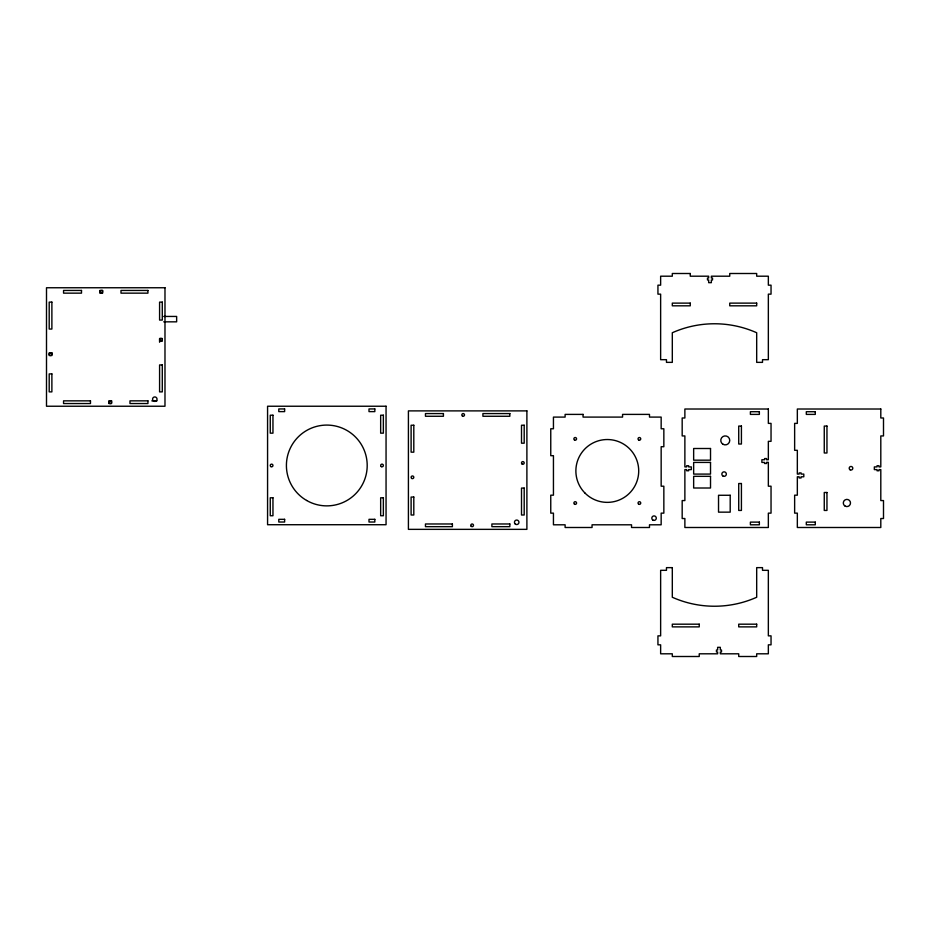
<?xml version="1.0" encoding="UTF-8"?>
<svg xmlns="http://www.w3.org/2000/svg" width="930" height="930" viewBox="0 0 930 930"><rect width="100%" height="100%" fill="white"/><g stroke="black" fill="none" stroke-linecap="round" stroke-linejoin="round"><path stroke-width="1.4" d="M163.727 316.444L176.642 316.444L176.642 321.838L163.727 321.838M162.285 338.474L159.588 338.474L159.588 342.24M159.588 341.159L162.285 341.077M151.811 400.853L156.996 400.853M690.258 273.501L672.309 273.501L672.309 276.198L660.637 276.198L660.637 285.173L657.94 285.173L657.94 294.147L660.637 294.147L660.637 359.678L666.473 359.678L666.473 362.363L672.309 362.363L672.309 332.742A103.625 103.625 0 0 1 756.683 332.742L756.683 362.363L762.507 362.363L762.507 359.678L768.343 359.678L768.343 294.147L771.04 294.147L771.04 285.173L768.343 285.173L768.343 276.198L756.683 276.198L756.683 273.501L729.748 273.501L729.748 276.198L711.345 276.198L711.345 278.012L712.519 278.012L712.519 279.988L711.345 279.988L711.345 282.673L708.66 282.673L708.66 279.988L707.486 279.988L707.486 277.989L708.66 277.989L708.66 276.198L690.258 276.198L690.258 273.501M164.982 287.754L46.5 287.754L46.5 406.236L164.982 406.236L164.982 287.754M81.503 290.451L63.554 290.451L63.554 293.148L81.503 293.148L81.503 290.451M102.602 290.451L99.905 290.451L99.905 293.148L102.602 293.148L102.602 290.451M147.928 290.451L120.993 290.451L120.993 293.148L147.928 293.148L147.928 290.451M51.882 302.122L49.197 302.122L49.197 329.046L51.882 329.046L51.882 302.122M162.285 302.122L159.588 302.122L159.588 320.071L162.285 320.071L162.285 302.122M690.258 303.122L672.309 303.122L672.309 305.819L690.258 305.819L690.258 303.122M756.683 303.122L729.748 303.122L729.748 305.819L756.683 305.819L756.683 303.122M51.882 352.83L49.197 352.83L49.197 355.527L51.882 355.527L51.882 352.83M162.285 364.944L159.588 364.944L159.588 391.879L162.285 391.879L162.285 364.944M51.882 373.918L49.197 373.918L49.197 391.879L51.882 391.879L51.882 373.918M90.477 400.853L63.554 400.853L63.554 403.539L90.477 403.539L90.477 400.853M111.577 400.853L108.88 400.853L108.88 403.539L111.577 403.539L111.577 400.853M147.928 400.853L129.979 400.853L129.979 403.539L147.928 403.539L147.928 400.853M386.055 406.236L267.573 406.236L267.573 524.718L386.055 524.718L386.055 406.236M284.627 408.933L278.791 408.933L278.791 411.618L284.627 411.618L284.627 408.933M374.825 408.933L369.001 408.933L369.001 411.618L374.825 411.618L374.825 408.933M768.343 409.014L684.875 409.014L684.875 417.989L682.178 417.989L682.178 435.938L684.875 435.938L684.875 466.906L686.665 466.906L686.665 465.744L688.642 465.744L688.642 466.906L691.339 466.906L691.339 469.603L688.642 469.603L688.642 470.766L686.665 470.766L686.665 469.603L684.875 469.603L684.875 500.573L682.178 500.573L682.178 518.522L684.875 518.522L684.875 527.496L768.343 527.496L768.343 513.139L771.04 513.139L771.04 486.204L768.343 486.204L768.343 462.326L766.553 462.326L766.553 463.5L764.576 463.5L764.576 462.419L761.879 462.419L761.879 459.734L764.576 459.734L764.576 458.56L766.553 458.56L766.553 459.734L768.343 459.734L768.343 441.332L771.04 441.332L771.04 423.382L768.343 423.382L768.343 409.014M880.803 409.014L797.336 409.014L797.336 423.382L794.639 423.382L794.639 450.306L797.336 450.306L797.336 474.091L799.126 474.091L799.126 472.928L801.102 472.928L801.102 474.091L803.799 474.091L803.799 476.788L801.102 476.788L801.102 477.95L799.126 477.95L799.126 476.788L797.336 476.788L797.336 495.179L794.639 495.179L794.639 513.139L797.336 513.139L797.336 527.496L880.803 527.496L880.803 518.522L883.5 518.522L883.5 500.573L880.803 500.573L880.803 469.603L879.013 469.603L879.013 470.766L877.037 470.766L877.037 469.603L874.34 469.603L874.34 466.906L877.037 466.906L877.037 465.744L879.013 465.744L879.013 466.906L880.803 466.906L880.803 435.938L883.5 435.938L883.5 417.989L880.803 417.989L880.803 409.014M526.892 410.886L408.41 410.886L408.41 529.356L526.892 529.356L526.892 410.886M759.368 411.711L750.394 411.711L750.394 414.396L759.368 414.396L759.368 411.711M815.285 411.711L806.31 411.711L806.31 414.396L815.285 414.396L815.285 411.711M443.424 413.571L425.463 413.571L425.463 416.268L443.424 416.268L443.424 413.571M509.838 413.571L482.914 413.571L482.914 416.268L509.838 416.268L509.838 413.571M583.064 414.396L565.115 414.396L565.115 417.093L553.443 417.093L553.443 428.765L550.758 428.765L550.758 455.688L553.443 455.688L553.443 495.179L550.758 495.179L550.758 513.139L553.443 513.139L553.443 524.799L565.115 524.799L565.115 527.496L592.05 527.496L592.05 524.799L631.54 524.799L631.54 527.496L649.489 527.496L649.489 524.799L661.16 524.799L661.16 513.139L663.846 513.139L663.846 486.204L661.16 486.204L661.16 446.714L663.846 446.714L663.846 428.765L661.16 428.765L661.16 417.093L649.489 417.093L649.489 414.396L622.565 414.396L622.565 417.093L583.064 417.093L583.064 414.396M272.955 415.21L270.258 415.21L270.258 433.159L272.955 433.159L272.955 415.21M383.358 415.21L380.661 415.21L380.661 433.159L383.358 433.159L383.358 415.21M413.803 425.243L411.107 425.243L411.107 452.166L413.803 452.166L413.803 425.243M524.195 425.243L521.509 425.243L521.509 443.192L524.195 443.192L524.195 425.243M741.419 426.068L738.722 426.068L738.722 444.017L741.419 444.017L741.419 426.068M826.956 426.068L824.259 426.068L824.259 452.991L826.956 452.991L826.956 426.068M710.52 448.504L693.652 448.504L693.652 460.176L710.52 460.176L710.52 448.504M710.52 462.419L693.652 462.419L693.652 474.091L710.52 474.091L710.52 462.419M710.52 476.334L693.652 476.334L693.652 488.006L710.52 488.006L710.52 476.334M741.419 483.519L738.722 483.519L738.722 510.442L741.419 510.442L741.419 483.519M524.195 488.076L521.509 488.076L521.509 514.999L524.195 514.999L524.195 488.076M826.956 492.493L824.259 492.493L824.259 510.442L826.956 510.442L826.956 492.493M730.201 495.272L718.53 495.272L718.53 512.151L730.201 512.151L730.201 495.272M413.803 497.05L411.107 497.05L411.107 514.999L413.803 514.999L413.803 497.05M272.955 497.783L270.258 497.783L270.258 515.743L272.955 515.743L272.955 497.783M383.358 497.783L380.661 497.783L380.661 515.743L383.358 515.743L383.358 497.783M284.627 519.324L278.791 519.324L278.791 522.021L284.627 522.021L284.627 519.324M374.825 519.324L369.001 519.324L369.001 522.021L374.825 522.021L374.825 519.324M759.368 522.114L750.394 522.114L750.394 524.799L759.368 524.799L759.368 522.114M815.285 522.114L806.31 522.114L806.31 524.799L815.285 524.799L815.285 522.114M452.399 523.974L425.463 523.974L425.463 526.671L452.399 526.671L452.399 523.974M509.838 523.974L491.889 523.974L491.889 526.671L509.838 526.671L509.838 523.974M672.309 567.637L666.473 567.637L666.473 570.323L660.637 570.323L660.637 635.853L657.94 635.853L657.94 644.827L660.637 644.827L660.637 653.802L672.309 653.802L672.309 656.499L699.232 656.499L699.232 653.802L717.635 653.802L717.635 651.988L716.46 651.988L716.46 650.012L717.635 650.012L717.635 647.327L720.332 647.327L720.332 650.012L721.494 650.012L721.494 652.011L720.332 652.011L720.332 653.802L738.722 653.802L738.722 656.499L756.683 656.499L756.683 653.802L768.343 653.802L768.343 644.827L771.04 644.827L771.04 635.853L768.343 635.853L768.343 570.323L762.507 570.323L762.507 567.637L756.683 567.637L756.683 597.258A103.625 103.625 0 0 1 672.309 597.258L672.309 567.637M699.232 624.181L672.309 624.181L672.309 626.878L699.232 626.878L699.232 624.181M756.683 624.181L738.722 624.181L738.722 626.878L756.683 626.878L756.683 624.181M722.97 476.032A2.244 2.244 0 0 0 726.342 474.091A2.244 2.244 0 0 0 722.97 472.149A2.244 2.244 0 0 0 722.97 476.032M850.113 469.813A1.79 1.79 0 0 0 852.798 468.255A1.79 1.79 0 0 0 850.113 466.697A1.79 1.79 0 0 0 850.113 469.813M845.103 506.094A3.592 3.592 0 0 0 850.497 502.991A3.592 3.592 0 0 0 845.103 499.875A3.592 3.592 0 0 0 845.103 506.094M723.017 444.284A4.487 4.487 0 0 0 729.748 440.401A4.487 4.487 0 0 0 723.017 436.507A4.487 4.487 0 0 0 723.017 444.284M585.086 493.167A31.411 31.411 0 0 0 637.643 479.078A31.411 31.411 0 0 0 599.176 440.599A31.411 31.411 0 0 0 585.086 493.167M574.542 504.2A1.349 1.349 0 0 0 576.565 503.037A1.349 1.349 0 0 0 574.542 501.875A1.349 1.349 0 0 0 574.542 504.2M574.542 440.029A1.349 1.349 0 0 0 576.565 438.855A1.349 1.349 0 0 0 574.542 437.693A1.349 1.349 0 0 0 574.542 440.029M638.712 504.2A1.349 1.349 0 0 0 640.735 503.037A1.349 1.349 0 0 0 638.712 501.875A1.349 1.349 0 0 0 638.712 504.2M638.712 440.029A1.349 1.349 0 0 0 640.735 438.855A1.349 1.349 0 0 0 638.712 437.693A1.349 1.349 0 0 0 638.712 440.029M652.941 520.102A2.244 2.244 0 0 0 656.301 518.161A2.244 2.244 0 0 0 652.941 516.208A2.244 2.244 0 0 0 652.941 520.102M411.781 478.462A1.349 1.349 0 0 0 413.803 477.299A1.349 1.349 0 0 0 411.781 476.137A1.349 1.349 0 0 0 411.781 478.462M471.185 526.275A1.349 1.349 0 0 0 473.44 525.671A1.349 1.349 0 0 0 471.789 524.02A1.349 1.349 0 0 0 471.185 526.275M522.183 464.105A1.349 1.349 0 0 0 524.195 462.942A1.349 1.349 0 0 0 522.183 461.768A1.349 1.349 0 0 0 522.183 464.105M462.489 416.082A1.349 1.349 0 0 0 464.512 414.92A1.349 1.349 0 0 0 462.489 413.757A1.349 1.349 0 0 0 462.489 416.082M515.208 523.974A2.244 2.244 0 0 0 518.905 522.765A2.244 2.244 0 0 0 516.01 520.161A2.244 2.244 0 0 0 515.208 523.974M306.609 500.456A40.385 40.385 0 0 0 367.199 465.477A40.385 40.385 0 0 0 306.609 430.497A40.385 40.385 0 0 0 306.609 500.456M270.932 466.639A1.349 1.349 0 0 0 272.955 465.477A1.349 1.349 0 0 0 270.932 464.314A1.349 1.349 0 0 0 270.932 466.639M381.335 466.639A1.349 1.349 0 0 0 383.358 465.477A1.349 1.349 0 0 0 381.335 464.314A1.349 1.349 0 0 0 381.335 466.639M49.871 355.341A1.349 1.349 0 0 0 51.882 354.179A1.349 1.349 0 0 0 49.871 353.016A1.349 1.349 0 0 0 49.871 355.341M109.554 403.364A1.349 1.349 0 0 0 111.577 402.202A1.349 1.349 0 0 0 109.554 401.028A1.349 1.349 0 0 0 109.554 403.364M160.262 340.985A1.349 1.349 0 0 0 162.285 339.81A1.349 1.349 0 0 0 160.262 338.648A1.349 1.349 0 0 0 160.262 340.985M100.58 292.962A1.349 1.349 0 0 0 102.602 291.799A1.349 1.349 0 0 0 100.58 290.625A1.349 1.349 0 0 0 100.58 292.962M153.299 400.842A2.244 2.244 0 0 0 156.996 399.644A2.244 2.244 0 0 0 154.101 397.04A2.244 2.244 0 0 0 153.299 400.842"/></g></svg>
